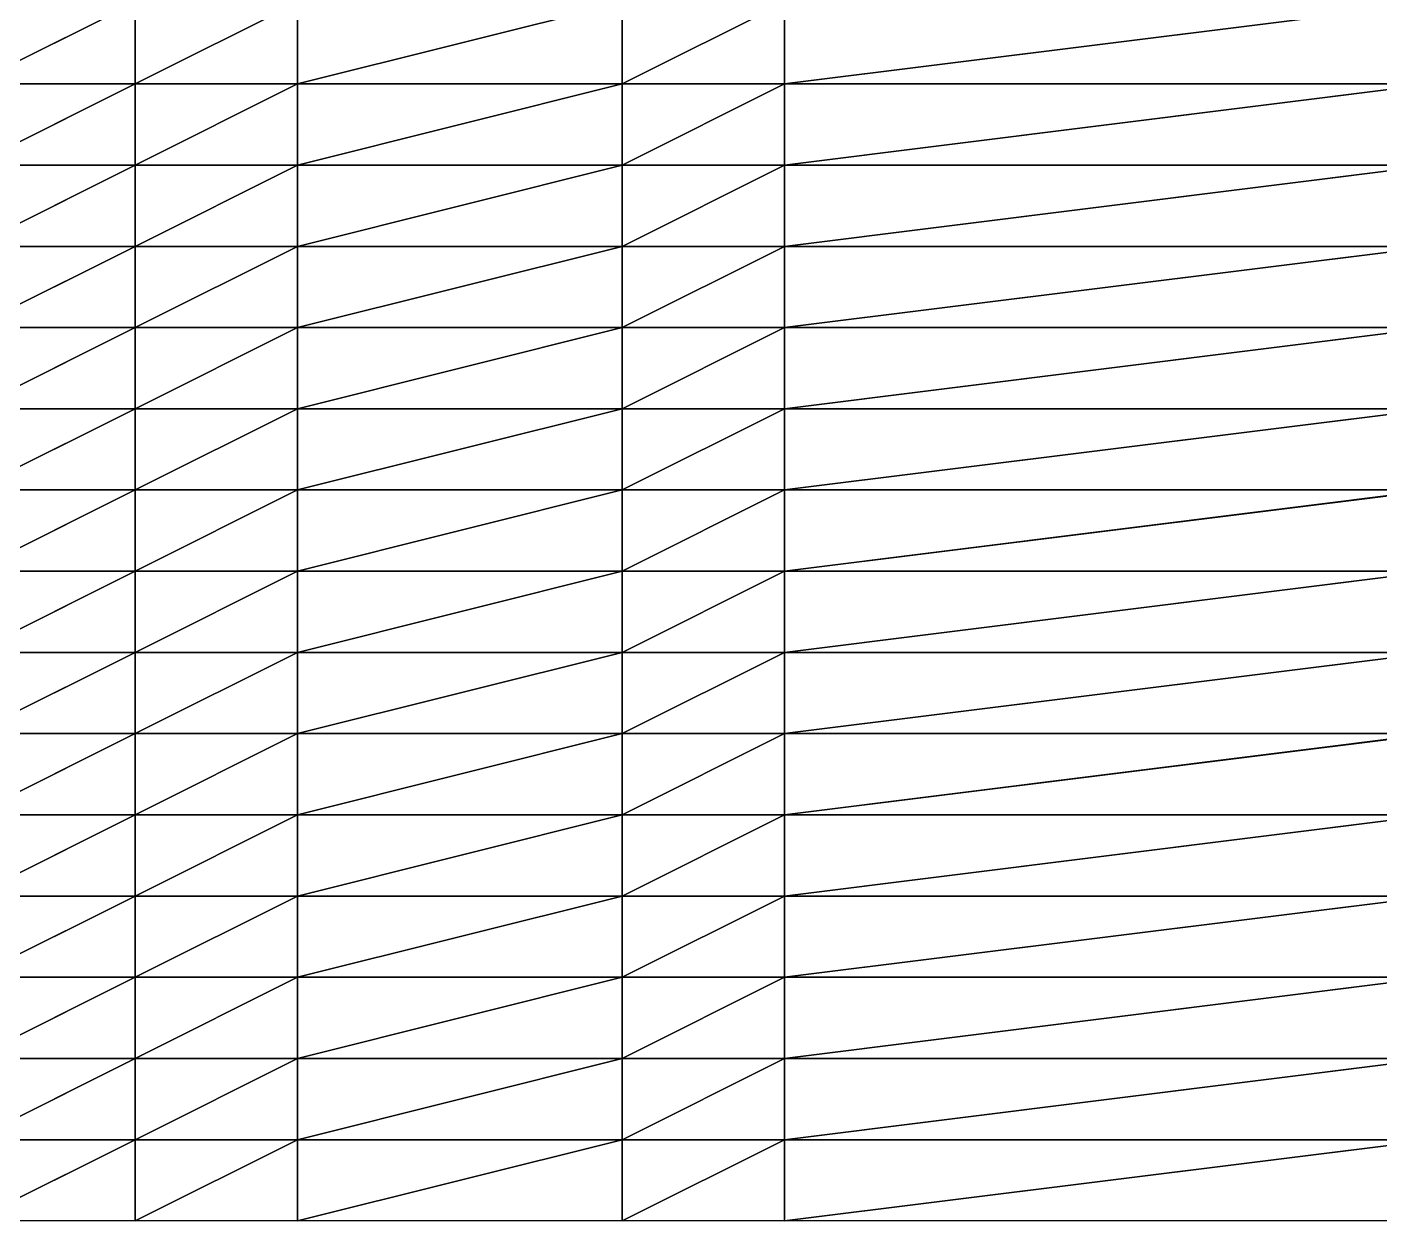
# Model space of a CAD drawing. Header units: metres. Extents: x -2000 to 14750, y -2250 to 1500.
# Drawn here: x 10584 to 12667, y -2250 to -413 of the extents above; entities that cross this region are included whole.
import ezdxf

# ---------------------------------------------------------------- set-up
doc = ezdxf.new("R2010")
doc.units = ezdxf.units.M

msp = doc.modelspace()

# ---------------------------------------------------------------- linework, layer by layer
for p, q in [((10750, -375, -6504.628), (10500, -500, -6492.909)), ((10500, -500, -6492.909), (10750, -375, -6504.628)), ((11000, -375, -6509.9883), (10750, -500, -6507.027)), ((10750, -500, -6507.027), (10750, -375, -6504.628)), ((10750, -500, -6507.027), (11000, -375, -6509.9883)), ((10750, -375, -6504.628), (10750, -500, -6507.027)), ((11500, -375, -6583.7705), (11000, -500, -6504.413)), ((11000, -500, -6504.413), (11000, -375, -6509.9883)), ((11000, -500, -6504.413), (11500, -375, -6583.7705)), ((11000, -375, -6509.9883), (11000, -500, -6504.413)), ((11750, -375, -6574.263), (11500, -500, -6574.506)), ((11500, -500, -6574.506), (11500, -375, -6583.7705)), ((11500, -500, -6574.506), (11750, -375, -6574.263)), ((11500, -375, -6583.7705), (11500, -500, -6574.506)), ((12750, -375, -6520.416), (11750, -500, -6573.8145)), ((11750, -500, -6573.8145), (11750, -375, -6574.263)), ((11750, -500, -6573.8145), (12750, -375, -6520.416)), ((11750, -375, -6574.263), (11750, -500, -6573.8145)), ((10750, -500, -6507.027), (10500, -500, -6492.909)), ((10750, -500, -6507.027), (10500, -625, -6490.7393)), ((10500, -500, -6492.909), (10750, -500, -6507.027)), ((10500, -625, -6490.7393), (10750, -500, -6507.027)), ((11000, -500, -6504.413), (10750, -500, -6507.027)), ((11000, -500, -6504.413), (10750, -625, -6507.75)), ((10750, -625, -6507.75), (10750, -500, -6507.027)), ((10750, -500, -6507.027), (11000, -500, -6504.413)), ((10750, -625, -6507.75), (11000, -500, -6504.413)), ((10750, -500, -6507.027), (10750, -625, -6507.75)), ((11500, -500, -6574.506), (11000, -500, -6504.413)), ((11500, -500, -6574.506), (11000, -625, -6500.6045)), ((11000, -625, -6500.6045), (11000, -500, -6504.413)), ((11000, -500, -6504.413), (11500, -500, -6574.506)), ((11000, -625, -6500.6045), (11500, -500, -6574.506)), ((11000, -500, -6504.413), (11000, -625, -6500.6045)), ((11750, -500, -6573.8145), (11500, -500, -6574.506)), ((11750, -500, -6573.8145), (11500, -625, -6548.2163)), ((11500, -625, -6548.2163), (11500, -500, -6574.506)), ((11500, -500, -6574.506), (11750, -500, -6573.8145)), ((11500, -625, -6548.2163), (11750, -500, -6573.8145)), ((11500, -500, -6574.506), (11500, -625, -6548.2163)), ((12750, -500, -6527.6167), (11750, -500, -6573.8145)), ((12750, -500, -6527.6167), (11750, -625, -6569.965)), ((11750, -625, -6569.965), (11750, -500, -6573.8145)), ((11750, -500, -6573.8145), (12750, -500, -6527.6167)), ((11750, -625, -6569.965), (12750, -500, -6527.6167)), ((11750, -500, -6573.8145), (11750, -625, -6569.965)), ((10750, -625, -6507.75), (10500, -625, -6490.7393)), ((10750, -625, -6507.75), (10500, -750, -6493.7974)), ((10500, -625, -6490.7393), (10750, -625, -6507.75)), ((10500, -750, -6493.7974), (10750, -625, -6507.75)), ((11000, -625, -6500.6045), (10750, -625, -6507.75)), ((11000, -625, -6500.6045), (10750, -750, -6505.8228)), ((10750, -750, -6505.8228), (10750, -625, -6507.75)), ((10750, -625, -6507.75), (11000, -625, -6500.6045)), ((10750, -750, -6505.8228), (11000, -625, -6500.6045)), ((10750, -625, -6507.75), (10750, -750, -6505.8228)), ((11500, -625, -6548.2163), (11000, -625, -6500.6045)), ((11500, -625, -6548.2163), (11000, -750, -6503.726)), ((11000, -750, -6503.726), (11000, -625, -6500.6045)), ((11000, -625, -6500.6045), (11500, -625, -6548.2163)), ((11000, -750, -6503.726), (11500, -625, -6548.2163)), ((11000, -625, -6500.6045), (11000, -750, -6503.726)), ((11750, -625, -6569.965), (11500, -625, -6548.2163)), ((11750, -625, -6569.965), (11500, -750, -6518.0405)), ((11500, -750, -6518.0405), (11500, -625, -6548.2163)), ((11500, -625, -6548.2163), (11750, -625, -6569.965)), ((11500, -750, -6518.0405), (11750, -625, -6569.965)), ((11500, -625, -6548.2163), (11500, -750, -6518.0405)), ((12750, -625, -6527.0996), (11750, -625, -6569.965)), ((12750, -625, -6527.0996), (11750, -750, -6567.305)), ((11750, -750, -6567.305), (11750, -625, -6569.965)), ((11750, -625, -6569.965), (12750, -625, -6527.0996)), ((11750, -750, -6567.305), (12750, -625, -6527.0996)), ((11750, -625, -6569.965), (11750, -750, -6567.305)), ((10750, -750, -6505.8228), (10500, -750, -6493.7974)), ((10750, -750, -6505.8228), (10500, -875, -6493.2847)), ((10500, -750, -6493.7974), (10750, -750, -6505.8228)), ((10500, -875, -6493.2847), (10750, -750, -6505.8228)), ((11000, -750, -6503.726), (10750, -750, -6505.8228)), ((11000, -750, -6503.726), (10750, -875, -6507.8047)), ((10750, -875, -6507.8047), (10750, -750, -6505.8228)), ((10750, -750, -6505.8228), (11000, -750, -6503.726)), ((10750, -875, -6507.8047), (11000, -750, -6503.726)), ((10750, -750, -6505.8228), (10750, -875, -6507.8047)), ((11500, -750, -6518.0405), (11000, -750, -6503.726)), ((11500, -750, -6518.0405), (11000, -875, -6507.164)), ((11000, -875, -6507.164), (11000, -750, -6503.726)), ((11000, -750, -6503.726), (11500, -750, -6518.0405)), ((11000, -875, -6507.164), (11500, -750, -6518.0405)), ((11000, -750, -6503.726), (11000, -875, -6507.164)), ((11750, -750, -6567.305), (11500, -750, -6518.0405)), ((11750, -750, -6567.305), (11500, -875, -6485.5166)), ((11500, -875, -6485.5166), (11500, -750, -6518.0405)), ((11500, -750, -6518.0405), (11750, -750, -6567.305)), ((11500, -875, -6485.5166), (11750, -750, -6567.305)), ((11500, -750, -6518.0405), (11500, -875, -6485.5166)), ((12750, -750, -6520.8604), (11750, -750, -6567.305)), ((12750, -750, -6520.8604), (11750, -875, -6565.149)), ((11750, -875, -6565.149), (11750, -750, -6567.305)), ((11750, -750, -6567.305), (12750, -750, -6520.8604)), ((11750, -875, -6565.149), (12750, -750, -6520.8604)), ((11750, -750, -6567.305), (11750, -875, -6565.149)), ((10750, -875, -6507.8047), (10500, -875, -6493.2847)), ((10750, -875, -6507.8047), (10500, -1000, -6495.3994)), ((10500, -875, -6493.2847), (10750, -875, -6507.8047)), ((10500, -1000, -6495.3994), (10750, -875, -6507.8047)), ((11000, -875, -6507.164), (10750, -875, -6507.8047)), ((11000, -875, -6507.164), (10750, -1000, -6512.3184)), ((10750, -1000, -6512.3184), (10750, -875, -6507.8047)), ((10750, -875, -6507.8047), (11000, -875, -6507.164)), ((10750, -1000, -6512.3184), (11000, -875, -6507.164)), ((10750, -875, -6507.8047), (10750, -1000, -6512.3184)), ((11500, -875, -6485.5166), (11000, -875, -6507.164)), ((11500, -875, -6485.5166), (11000, -1000, -6508.0474)), ((11000, -1000, -6508.0474), (11000, -875, -6507.164)), ((11000, -875, -6507.164), (11500, -875, -6485.5166)), ((11000, -1000, -6508.0474), (11500, -875, -6485.5166)), ((11000, -875, -6507.164), (11000, -1000, -6508.0474)), ((11750, -875, -6565.149), (11500, -875, -6485.5166)), ((11750, -875, -6565.149), (11500, -1000, -6451.701)), ((11500, -1000, -6451.701), (11500, -875, -6485.5166)), ((11500, -875, -6485.5166), (11750, -875, -6565.149)), ((11500, -1000, -6451.701), (11750, -875, -6565.149)), ((11500, -875, -6485.5166), (11500, -1000, -6451.701)), ((12750, -875, -6512.3506), (11750, -875, -6565.149)), ((12750, -875, -6512.3506), (11750, -1000, -6556.566)), ((11750, -1000, -6556.566), (11750, -875, -6565.149)), ((11750, -875, -6565.149), (12750, -875, -6512.3506)), ((11750, -1000, -6556.566), (12750, -875, -6512.3506)), ((11750, -875, -6565.149), (11750, -1000, -6556.566)), ((10750, -1000, -6512.3184), (10500, -1000, -6495.3994)), ((10750, -1000, -6512.3184), (10500, -1125, -6496.5576)), ((10500, -1000, -6495.3994), (10750, -1000, -6512.3184)), ((10500, -1125, -6496.5576), (10750, -1000, -6512.3184)), ((11000, -1000, -6508.0474), (10750, -1000, -6512.3184)), ((11000, -1000, -6508.0474), (10750, -1125, -6517.372)), ((10750, -1125, -6517.372), (10750, -1000, -6512.3184)), ((10750, -1000, -6512.3184), (11000, -1000, -6508.0474)), ((10750, -1125, -6517.372), (11000, -1000, -6508.0474)), ((10750, -1000, -6512.3184), (10750, -1125, -6517.372)), ((11500, -1000, -6451.701), (11000, -1000, -6508.0474)), ((11500, -1000, -6451.701), (11000, -1125, -6510.2266)), ((11000, -1125, -6510.2266), (11000, -1000, -6508.0474)), ((11000, -1000, -6508.0474), (11500, -1000, -6451.701)), ((11000, -1125, -6510.2266), (11500, -1000, -6451.701)), ((11000, -1000, -6508.0474), (11000, -1125, -6510.2266)), ((11750, -1000, -6556.566), (11500, -1000, -6451.701)), ((11750, -1000, -6556.566), (11500, -1125, -6429.2666)), ((11500, -1125, -6429.2666), (11500, -1000, -6451.701)), ((11500, -1000, -6451.701), (11750, -1000, -6556.566)), ((11500, -1125, -6429.2666), (11750, -1000, -6556.566)), ((11500, -1000, -6451.701), (11500, -1125, -6429.2666)), ((12750, -1000, -6506.1157), (11750, -1000, -6556.566)), ((12750, -1000, -6506.1157), (11750, -1125, -6548.6787)), ((11750, -1125, -6548.6787), (11750, -1000, -6556.566)), ((11750, -1000, -6556.566), (12750, -1000, -6506.1157)), ((11750, -1125, -6548.6787), (12750, -1000, -6506.1157)), ((11750, -1000, -6556.566), (11750, -1125, -6548.6787)), ((10750, -1125, -6517.372), (10500, -1125, -6496.5576)), ((10750, -1125, -6517.372), (10500, -1250, -6503.2866)), ((10500, -1125, -6496.5576), (10750, -1125, -6517.372)), ((10500, -1250, -6503.2866), (10750, -1125, -6517.372)), ((11000, -1125, -6510.2266), (10750, -1125, -6517.372)), ((11000, -1125, -6510.2266), (10750, -1250, -6520.9336)), ((10750, -1250, -6520.9336), (10750, -1125, -6517.372)), ((10750, -1125, -6517.372), (11000, -1125, -6510.2266)), ((10750, -1250, -6520.9336), (11000, -1125, -6510.2266)), ((10750, -1125, -6517.372), (10750, -1250, -6520.9336)), ((11500, -1125, -6429.2666), (11000, -1125, -6510.2266)), ((11500, -1125, -6429.2666), (11000, -1250, -6507.7407)), ((11000, -1250, -6507.7407), (11000, -1125, -6510.2266)), ((11000, -1125, -6510.2266), (11500, -1125, -6429.2666)), ((11000, -1250, -6507.7407), (11500, -1125, -6429.2666)), ((11000, -1125, -6510.2266), (11000, -1250, -6507.7407)), ((11750, -1125, -6548.6787), (11500, -1125, -6429.2666)), ((11750, -1125, -6548.6787), (11500, -1250, -6417.1494)), ((11500, -1250, -6417.1494), (11500, -1125, -6429.2666)), ((11500, -1125, -6429.2666), (11750, -1125, -6548.6787)), ((11500, -1250, -6417.1494), (11750, -1125, -6548.6787)), ((11500, -1125, -6429.2666), (11500, -1250, -6417.1494)), ((12750, -1125, -6496.9194), (11750, -1125, -6548.6787)), ((12750, -1125, -6496.9194), (11750, -1250, -6538.585)), ((11750, -1250, -6538.585), (11750, -1125, -6548.6787)), ((11750, -1125, -6548.6787), (12750, -1125, -6496.9194)), ((11750, -1250, -6538.585), (12750, -1125, -6496.9194)), ((11750, -1125, -6548.6787), (11750, -1250, -6538.585)), ((10750, -1250, -6520.9336), (10500, -1250, -6503.2866)), ((10750, -1250, -6520.9336), (10500, -1375, -6503.9873)), ((10500, -1250, -6503.2866), (10750, -1250, -6520.9336)), ((10500, -1375, -6503.9873), (10750, -1250, -6520.9336)), ((11000, -1250, -6507.7407), (10750, -1250, -6520.9336)), ((11000, -1250, -6507.7407), (10750, -1375, -6520.6772)), ((10750, -1375, -6520.6772), (10750, -1250, -6520.9336)), ((10750, -1250, -6520.9336), (11000, -1250, -6507.7407)), ((10750, -1375, -6520.6772), (11000, -1250, -6507.7407)), ((10750, -1250, -6520.9336), (10750, -1375, -6520.6772)), ((11500, -1250, -6417.1494), (11000, -1250, -6507.7407)), ((11500, -1250, -6417.1494), (11000, -1375, -6503.209)), ((11000, -1375, -6503.209), (11000, -1250, -6507.7407)), ((11000, -1250, -6507.7407), (11500, -1250, -6417.1494)), ((11000, -1375, -6503.209), (11500, -1250, -6417.1494)), ((11000, -1250, -6507.7407), (11000, -1375, -6503.209)), ((11750, -1250, -6538.585), (11500, -1250, -6417.1494)), ((11750, -1250, -6538.585), (11500, -1375, -6413.002)), ((11500, -1375, -6413.002), (11500, -1250, -6417.1494)), ((11500, -1250, -6417.1494), (11750, -1250, -6538.585)), ((11500, -1375, -6413.002), (11750, -1250, -6538.585)), ((11500, -1250, -6417.1494), (11500, -1375, -6413.002)), ((12750, -1250, -6488.176), (11750, -1250, -6538.585)), ((12750, -1250, -6488.176), (11750, -1375, -6530.4277)), ((11750, -1375, -6530.4277), (11750, -1250, -6538.585)), ((11750, -1250, -6538.585), (12750, -1250, -6488.176)), ((11750, -1375, -6530.4277), (12750, -1250, -6488.176)), ((11750, -1250, -6538.585), (11750, -1375, -6530.4277)), ((10750, -1375, -6520.6772), (10500, -1375, -6503.9873)), ((10750, -1375, -6520.6772), (10500, -1500, -6505.3237)), ((10500, -1375, -6503.9873), (10750, -1375, -6520.6772)), ((10500, -1500, -6505.3237), (10750, -1375, -6520.6772)), ((11000, -1375, -6503.209), (10750, -1375, -6520.6772)), ((11000, -1375, -6503.209), (10750, -1500, -6517.8984)), ((10750, -1500, -6517.8984), (10750, -1375, -6520.6772)), ((10750, -1375, -6520.6772), (11000, -1375, -6503.209)), ((10750, -1500, -6517.8984), (11000, -1375, -6503.209)), ((10750, -1375, -6520.6772), (10750, -1500, -6517.8984)), ((11500, -1375, -6413.002), (11000, -1375, -6503.209)), ((11500, -1375, -6413.002), (11000, -1500, -6498.6587)), ((11000, -1500, -6498.6587), (11000, -1375, -6503.209)), ((11000, -1375, -6503.209), (11500, -1375, -6413.002)), ((11000, -1500, -6498.6587), (11500, -1375, -6413.002)), ((11000, -1375, -6503.209), (11000, -1500, -6498.6587)), ((11750, -1375, -6530.4277), (11500, -1375, -6413.002)), ((11750, -1375, -6530.4277), (11500, -1500, -6420.0103)), ((11500, -1500, -6420.0103), (11500, -1375, -6413.002)), ((11500, -1375, -6413.002), (11750, -1375, -6530.4277)), ((11500, -1500, -6420.0103), (11750, -1375, -6530.4277)), ((11500, -1375, -6413.002), (11500, -1500, -6420.0103)), ((12750, -1375, -6483.9785), (11750, -1375, -6530.4277)), ((12750, -1375, -6483.9785), (11750, -1500, -6516.4062)), ((11750, -1500, -6516.4062), (11750, -1375, -6530.4277)), ((11750, -1375, -6530.4277), (12750, -1375, -6483.9785)), ((11750, -1500, -6516.4062), (12750, -1375, -6483.9785)), ((11750, -1375, -6530.4277), (11750, -1500, -6516.4062)), ((10750, -1500, -6517.8984), (10500, -1500, -6505.3237)), ((10750, -1500, -6517.8984), (10500, -1625, -6508.0796)), ((10500, -1500, -6505.3237), (10750, -1500, -6517.8984)), ((10500, -1625, -6508.0796), (10750, -1500, -6517.8984)), ((11000, -1500, -6498.6587), (10750, -1500, -6517.8984)), ((11000, -1500, -6498.6587), (10750, -1625, -6511.9478)), ((10750, -1625, -6511.9478), (10750, -1500, -6517.8984)), ((10750, -1500, -6517.8984), (11000, -1500, -6498.6587)), ((10750, -1625, -6511.9478), (11000, -1500, -6498.6587)), ((10750, -1500, -6517.8984), (10750, -1625, -6511.9478)), ((11500, -1500, -6420.0103), (11000, -1500, -6498.6587)), ((11500, -1500, -6420.0103), (11000, -1625, -6495.427)), ((11000, -1625, -6495.427), (11000, -1500, -6498.6587)), ((11000, -1500, -6498.6587), (11500, -1500, -6420.0103)), ((11000, -1625, -6495.427), (11500, -1500, -6420.0103)), ((11000, -1500, -6498.6587), (11000, -1625, -6495.427)), ((11750, -1500, -6516.4062), (11500, -1500, -6420.0103)), ((11750, -1500, -6516.4062), (11500, -1625, -6432.7407)), ((11500, -1625, -6432.7407), (11500, -1500, -6420.0103)), ((11500, -1500, -6420.0103), (11750, -1500, -6516.4062)), ((11500, -1625, -6432.7407), (11750, -1500, -6516.4062)), ((11500, -1500, -6420.0103), (11500, -1625, -6432.7407)), ((12750, -1500, -6484.7153), (11750, -1500, -6516.4062)), ((12750, -1500, -6484.7153), (11750, -1625, -6505.7676)), ((11750, -1625, -6505.7676), (11750, -1500, -6516.4062)), ((11750, -1500, -6516.4062), (12750, -1500, -6484.7153)), ((11750, -1625, -6505.7676), (12750, -1500, -6484.7153)), ((11750, -1500, -6516.4062), (11750, -1625, -6505.7676)), ((10750, -1625, -6511.9478), (10500, -1625, -6508.0796)), ((10750, -1625, -6511.9478), (10500, -1750, -6510.881)), ((10500, -1625, -6508.0796), (10750, -1625, -6511.9478)), ((10500, -1750, -6510.881), (10750, -1625, -6511.9478)), ((11000, -1625, -6495.427), (10750, -1625, -6511.9478)), ((11000, -1625, -6495.427), (10750, -1750, -6507.988)), ((10750, -1750, -6507.988), (10750, -1625, -6511.9478)), ((10750, -1625, -6511.9478), (11000, -1625, -6495.427)), ((10750, -1750, -6507.988), (11000, -1625, -6495.427)), ((10750, -1625, -6511.9478), (10750, -1750, -6507.988)), ((11500, -1625, -6432.7407), (11000, -1625, -6495.427)), ((11500, -1625, -6432.7407), (11000, -1750, -6492.4927)), ((11000, -1750, -6492.4927), (11000, -1625, -6495.427)), ((11000, -1625, -6495.427), (11500, -1625, -6432.7407)), ((11000, -1750, -6492.4927), (11500, -1625, -6432.7407)), ((11000, -1625, -6495.427), (11000, -1750, -6492.4927)), ((11750, -1625, -6505.7676), (11500, -1625, -6432.7407)), ((11750, -1625, -6505.7676), (11500, -1750, -6457.3184)), ((11500, -1750, -6457.3184), (11500, -1625, -6432.7407)), ((11500, -1625, -6432.7407), (11750, -1625, -6505.7676)), ((11500, -1750, -6457.3184), (11750, -1625, -6505.7676)), ((11500, -1625, -6432.7407), (11500, -1750, -6457.3184)), ((12750, -1625, -6491.2935), (11750, -1625, -6505.7676)), ((12750, -1625, -6491.2935), (11750, -1750, -6491.014)), ((11750, -1750, -6491.014), (11750, -1625, -6505.7676)), ((11750, -1625, -6505.7676), (12750, -1625, -6491.2935)), ((11750, -1750, -6491.014), (12750, -1625, -6491.2935)), ((11750, -1625, -6505.7676), (11750, -1750, -6491.014)), ((10750, -1750, -6507.988), (10500, -1750, -6510.881)), ((10750, -1750, -6507.988), (10500, -1875, -6511.545)), ((10500, -1750, -6510.881), (10750, -1750, -6507.988)), ((10500, -1875, -6511.545), (10750, -1750, -6507.988)), ((11000, -1750, -6492.4927), (10750, -1750, -6507.988)), ((11000, -1750, -6492.4927), (10750, -1875, -6503.6714)), ((10750, -1875, -6503.6714), (10750, -1750, -6507.988)), ((10750, -1750, -6507.988), (11000, -1750, -6492.4927)), ((10750, -1875, -6503.6714), (11000, -1750, -6492.4927)), ((10750, -1750, -6507.988), (10750, -1875, -6503.6714)), ((11500, -1750, -6457.3184), (11000, -1750, -6492.4927)), ((11500, -1750, -6457.3184), (11000, -1875, -6491.6826)), ((11000, -1875, -6491.6826), (11000, -1750, -6492.4927)), ((11000, -1750, -6492.4927), (11500, -1750, -6457.3184)), ((11000, -1875, -6491.6826), (11500, -1750, -6457.3184)), ((11000, -1750, -6492.4927), (11000, -1875, -6491.6826)), ((11750, -1750, -6491.014), (11500, -1750, -6457.3184)), ((11750, -1750, -6491.014), (11500, -1875, -6491.1973)), ((11500, -1875, -6491.1973), (11500, -1750, -6457.3184)), ((11500, -1750, -6457.3184), (11750, -1750, -6491.014)), ((11500, -1875, -6491.1973), (11750, -1750, -6491.014)), ((11500, -1750, -6457.3184), (11500, -1875, -6491.1973)), ((12750, -1750, -6499.7026), (11750, -1750, -6491.014)), ((12750, -1750, -6499.7026), (11750, -1875, -6478.7)), ((11750, -1875, -6478.7), (11750, -1750, -6491.014)), ((11750, -1750, -6491.014), (12750, -1750, -6499.7026)), ((11750, -1875, -6478.7), (12750, -1750, -6499.7026)), ((11750, -1750, -6491.014), (11750, -1875, -6478.7)), ((10750, -1875, -6503.6714), (10500, -1875, -6511.545)), ((10750, -1875, -6503.6714), (10500, -2000, -6512.3823)), ((10500, -1875, -6511.545), (10750, -1875, -6503.6714)), ((10500, -2000, -6512.3823), (10750, -1875, -6503.6714)), ((11000, -1875, -6491.6826), (10750, -1875, -6503.6714)), ((11000, -1875, -6491.6826), (10750, -2000, -6500.3984)), ((10750, -2000, -6500.3984), (10750, -1875, -6503.6714)), ((10750, -1875, -6503.6714), (11000, -1875, -6491.6826)), ((10750, -2000, -6500.3984), (11000, -1875, -6491.6826)), ((10750, -1875, -6503.6714), (10750, -2000, -6500.3984)), ((11500, -1875, -6491.1973), (11000, -1875, -6491.6826)), ((11500, -1875, -6491.1973), (11000, -2000, -6497.6016)), ((11000, -2000, -6497.6016), (11000, -1875, -6491.6826)), ((11000, -1875, -6491.6826), (11500, -1875, -6491.1973)), ((11000, -2000, -6497.6016), (11500, -1875, -6491.1973)), ((11000, -1875, -6491.6826), (11000, -2000, -6497.6016)), ((11750, -1875, -6478.7), (11500, -1875, -6491.1973)), ((11750, -1875, -6478.7), (11500, -2000, -6523.0303)), ((11500, -2000, -6523.0303), (11500, -1875, -6491.1973)), ((11500, -1875, -6491.1973), (11750, -1875, -6478.7)), ((11500, -2000, -6523.0303), (11750, -1875, -6478.7)), ((11500, -1875, -6491.1973), (11500, -2000, -6523.0303)), ((12750, -1875, -6501.488), (11750, -1875, -6478.7)), ((12750, -1875, -6501.488), (11750, -2000, -6469.843)), ((11750, -2000, -6469.843), (11750, -1875, -6478.7)), ((11750, -1875, -6478.7), (12750, -1875, -6501.488)), ((11750, -2000, -6469.843), (12750, -1875, -6501.488)), ((11750, -1875, -6478.7), (11750, -2000, -6469.843)), ((10750, -2000, -6500.3984), (10500, -2000, -6512.3823)), ((10750, -2000, -6500.3984), (10500, -2125, -6509.0317)), ((10500, -2000, -6512.3823), (10750, -2000, -6500.3984)), ((10500, -2125, -6509.0317), (10750, -2000, -6500.3984)), ((11000, -2000, -6497.6016), (10750, -2000, -6500.3984)), ((11000, -2000, -6497.6016), (10750, -2125, -6496.887)), ((10750, -2125, -6496.887), (10750, -2000, -6500.3984)), ((10750, -2000, -6500.3984), (11000, -2000, -6497.6016)), ((10750, -2125, -6496.887), (11000, -2000, -6497.6016)), ((10750, -2000, -6500.3984), (10750, -2125, -6496.887)), ((11500, -2000, -6523.0303), (11000, -2000, -6497.6016)), ((11500, -2000, -6523.0303), (11000, -2125, -6501.355)), ((11000, -2125, -6501.355), (11000, -2000, -6497.6016)), ((11000, -2000, -6497.6016), (11500, -2000, -6523.0303)), ((11000, -2125, -6501.355), (11500, -2000, -6523.0303)), ((11000, -2000, -6497.6016), (11000, -2125, -6501.355)), ((11750, -2000, -6469.843), (11500, -2000, -6523.0303)), ((11750, -2000, -6469.843), (11500, -2125, -6553.3706)), ((11500, -2125, -6553.3706), (11500, -2000, -6523.0303)), ((11500, -2000, -6523.0303), (11750, -2000, -6469.843)), ((11500, -2125, -6553.3706), (11750, -2000, -6469.843)), ((11500, -2000, -6523.0303), (11500, -2125, -6553.3706)), ((12750, -2000, -6497.629), (11750, -2000, -6469.843)), ((12750, -2000, -6497.629), (11750, -2125, -6459.424)), ((11750, -2125, -6459.424), (11750, -2000, -6469.843)), ((11750, -2000, -6469.843), (12750, -2000, -6497.629)), ((11750, -2125, -6459.424), (12750, -2000, -6497.629)), ((11750, -2000, -6469.843), (11750, -2125, -6459.424)), ((10750, -2125, -6496.887), (10500, -2125, -6509.0317)), ((10750, -2125, -6496.887), (10500, -2250, -6506.8022)), ((10500, -2125, -6509.0317), (10750, -2125, -6496.887)), ((10500, -2250, -6506.8022), (10750, -2125, -6496.887)), ((11000, -2125, -6501.355), (10750, -2125, -6496.887)), ((11000, -2125, -6501.355), (10750, -2250, -6488.748)), ((10750, -2250, -6488.748), (10750, -2125, -6496.887)), ((10750, -2125, -6496.887), (11000, -2125, -6501.355)), ((10750, -2250, -6488.748), (11000, -2125, -6501.355)), ((10750, -2125, -6496.887), (10750, -2250, -6488.748)), ((11500, -2125, -6553.3706), (11000, -2125, -6501.355)), ((11500, -2125, -6553.3706), (11000, -2250, -6501.0757)), ((11000, -2250, -6501.0757), (11000, -2125, -6501.355)), ((11000, -2125, -6501.355), (11500, -2125, -6553.3706)), ((11000, -2250, -6501.0757), (11500, -2125, -6553.3706)), ((11000, -2125, -6501.355), (11000, -2250, -6501.0757)), ((11750, -2125, -6459.424), (11500, -2125, -6553.3706)), ((11750, -2125, -6459.424), (11500, -2250, -6576.689)), ((11500, -2250, -6576.689), (11500, -2125, -6553.3706)), ((11500, -2125, -6553.3706), (11750, -2125, -6459.424)), ((11500, -2250, -6576.689), (11750, -2125, -6459.424)), ((11500, -2125, -6553.3706), (11500, -2250, -6576.689)), ((12750, -2125, -6491.705), (11750, -2125, -6459.424)), ((12750, -2125, -6491.705), (11750, -2250, -6453.9995)), ((11750, -2250, -6453.9995), (11750, -2125, -6459.424)), ((11750, -2125, -6459.424), (12750, -2125, -6491.705)), ((11750, -2250, -6453.9995), (12750, -2125, -6491.705)), ((11750, -2125, -6459.424), (11750, -2250, -6453.9995)), ((10750, -2250, -6488.748), (10500, -2250, -6506.8022)), ((11000, -2250, -6501.0757), (10750, -2250, -6488.748)), ((11500, -2250, -6576.689), (11000, -2250, -6501.0757)), ((11750, -2250, -6453.9995), (11500, -2250, -6576.689)), ((12750, -2250, -6489.3706), (11750, -2250, -6453.9995))]:
    msp.add_line(p, q)
for points in [[(10750, -375, -6504.628), (10500, -500, -6492.909), (10500, -375, -6500.3203), (10500, -374.9999, -6500.3203)], [(10500, -500, -6492.909), (10750, -375, -6504.628), (10750, -500, -6507.027), (10750, -499.9999, -6507.027)], [(11000, -375, -6509.9883), (10750, -500, -6507.027), (10750, -375, -6504.628), (10750, -374.9999, -6504.628)], [(10750, -500, -6507.027), (11000, -375, -6509.9883), (11000, -500, -6504.413), (11000, -499.9999, -6504.413)], [(11500, -375, -6583.7705), (11000, -500, -6504.413), (11000, -375, -6509.9883), (11000, -374.9999, -6509.9883)], [(11000, -500, -6504.413), (11500, -375, -6583.7705), (11500, -500, -6574.506), (11500, -499.9999, -6574.506)], [(11750, -375, -6574.263), (11500, -500, -6574.506), (11500, -375, -6583.7705), (11500, -374.9999, -6583.7705)], [(11500, -500, -6574.506), (11750, -375, -6574.263), (11750, -500, -6573.8145), (11750, -499.9999, -6573.8145)], [(12750, -375, -6520.416), (11750, -500, -6573.8145), (11750, -375, -6574.263), (11750, -374.9999, -6574.263)], [(11750, -500, -6573.8145), (12750, -375, -6520.416), (12750, -500, -6527.6167), (12750, -499.9999, -6527.6167)], [(10750, -500, -6507.027), (10500, -625, -6490.7393), (10500, -500, -6492.909), (10500, -499.9999, -6492.909)], [(10500, -625, -6490.7393), (10750, -500, -6507.027), (10750, -625, -6507.75), (10750, -624.9999, -6507.75)], [(11000, -500, -6504.413), (10750, -625, -6507.75), (10750, -500, -6507.027), (10750, -499.9999, -6507.027)], [(10750, -625, -6507.75), (11000, -500, -6504.413), (11000, -625, -6500.6045), (11000, -624.9999, -6500.6045)], [(11500, -500, -6574.506), (11000, -625, -6500.6045), (11000, -500, -6504.413), (11000, -499.9999, -6504.413)], [(11000, -625, -6500.6045), (11500, -500, -6574.506), (11500, -625, -6548.2163), (11500, -624.9999, -6548.2163)], [(11750, -500, -6573.8145), (11500, -625, -6548.2163), (11500, -500, -6574.506), (11500, -499.9999, -6574.506)], [(11500, -625, -6548.2163), (11750, -500, -6573.8145), (11750, -625, -6569.965), (11750, -624.9999, -6569.965)], [(12750, -500, -6527.6167), (11750, -625, -6569.965), (11750, -500, -6573.8145), (11750, -499.9999, -6573.8145)], [(11750, -625, -6569.965), (12750, -500, -6527.6167), (12750, -625, -6527.0996), (12750, -624.9999, -6527.0996)], [(10750, -625, -6507.75), (10500, -750, -6493.7974), (10500, -625, -6490.7393), (10500, -624.9999, -6490.7393)], [(10500, -750, -6493.7974), (10750, -625, -6507.75), (10750, -750, -6505.8228), (10750, -749.9999, -6505.8228)], [(11000, -625, -6500.6045), (10750, -750, -6505.8228), (10750, -625, -6507.75), (10750, -624.9999, -6507.75)], [(10750, -750, -6505.8228), (11000, -625, -6500.6045), (11000, -750, -6503.726), (11000, -749.9999, -6503.726)], [(11500, -625, -6548.2163), (11000, -750, -6503.726), (11000, -625, -6500.6045), (11000, -624.9999, -6500.6045)], [(11000, -750, -6503.726), (11500, -625, -6548.2163), (11500, -750, -6518.0405), (11500, -749.9999, -6518.0405)], [(11750, -625, -6569.965), (11500, -750, -6518.0405), (11500, -625, -6548.2163), (11500, -624.9999, -6548.2163)], [(11500, -750, -6518.0405), (11750, -625, -6569.965), (11750, -750, -6567.305), (11750, -749.9999, -6567.305)], [(12750, -625, -6527.0996), (11750, -750, -6567.305), (11750, -625, -6569.965), (11750, -624.9999, -6569.965)], [(11750, -750, -6567.305), (12750, -625, -6527.0996), (12750, -750, -6520.8604), (12750, -749.9999, -6520.8604)], [(10750, -750, -6505.8228), (10500, -875, -6493.2847), (10500, -750, -6493.7974), (10500, -749.9999, -6493.7974)], [(10500, -875, -6493.2847), (10750, -750, -6505.8228), (10750, -875, -6507.8047), (10750, -874.9999, -6507.8047)], [(11000, -750, -6503.726), (10750, -875, -6507.8047), (10750, -750, -6505.8228), (10750, -749.9999, -6505.8228)], [(10750, -875, -6507.8047), (11000, -750, -6503.726), (11000, -875, -6507.164), (11000, -874.9999, -6507.164)], [(11500, -750, -6518.0405), (11000, -875, -6507.164), (11000, -750, -6503.726), (11000, -749.9999, -6503.726)], [(11000, -875, -6507.164), (11500, -750, -6518.0405), (11500, -875, -6485.5166), (11500, -874.9999, -6485.5166)], [(11750, -750, -6567.305), (11500, -875, -6485.5166), (11500, -750, -6518.0405), (11500, -749.9999, -6518.0405)], [(11500, -875, -6485.5166), (11750, -750, -6567.305), (11750, -875, -6565.149), (11750, -874.9999, -6565.149)], [(12750, -750, -6520.8604), (11750, -875, -6565.149), (11750, -750, -6567.305), (11750, -749.9999, -6567.305)], [(11750, -875, -6565.149), (12750, -750, -6520.8604), (12750, -875, -6512.3506), (12750, -874.9999, -6512.3506)], [(10750, -875, -6507.8047), (10500, -1000, -6495.3994), (10500, -875, -6493.2847), (10500, -874.9999, -6493.2847)], [(10500, -1000, -6495.3994), (10750, -875, -6507.8047), (10750, -1000, -6512.3184), (10750, -999.9999, -6512.3184)], [(11000, -875, -6507.164), (10750, -1000, -6512.3184), (10750, -875, -6507.8047), (10750, -874.9999, -6507.8047)], [(10750, -1000, -6512.3184), (11000, -875, -6507.164), (11000, -1000, -6508.0474), (11000, -999.9999, -6508.0474)], [(11500, -875, -6485.5166), (11000, -1000, -6508.0474), (11000, -875, -6507.164), (11000, -874.9999, -6507.164)], [(11000, -1000, -6508.0474), (11500, -875, -6485.5166), (11500, -1000, -6451.701), (11500, -999.9999, -6451.701)], [(11750, -875, -6565.149), (11500, -1000, -6451.701), (11500, -875, -6485.5166), (11500, -874.9999, -6485.5166)], [(11500, -1000, -6451.701), (11750, -875, -6565.149), (11750, -1000, -6556.566), (11750, -999.9999, -6556.566)], [(12750, -875, -6512.3506), (11750, -1000, -6556.566), (11750, -875, -6565.149), (11750, -874.9999, -6565.149)], [(11750, -1000, -6556.566), (12750, -875, -6512.3506), (12750, -1000, -6506.1157), (12750, -999.9999, -6506.1157)], [(10750, -1000, -6512.3184), (10500, -1125, -6496.5576), (10500, -1000, -6495.3994), (10500, -999.9999, -6495.3994)], [(10500, -1125, -6496.5576), (10750, -1000, -6512.3184), (10750, -1125, -6517.372), (10750, -1124.9999, -6517.372)], [(11000, -1000, -6508.0474), (10750, -1125, -6517.372), (10750, -1000, -6512.3184), (10750, -999.9999, -6512.3184)], [(10750, -1125, -6517.372), (11000, -1000, -6508.0474), (11000, -1125, -6510.2266), (11000, -1124.9999, -6510.2266)], [(11500, -1000, -6451.701), (11000, -1125, -6510.2266), (11000, -1000, -6508.0474), (11000, -999.9999, -6508.0474)], [(11000, -1125, -6510.2266), (11500, -1000, -6451.701), (11500, -1125, -6429.2666), (11500, -1124.9999, -6429.2666)], [(11750, -1000, -6556.566), (11500, -1125, -6429.2666), (11500, -1000, -6451.701), (11500, -999.9999, -6451.701)], [(11500, -1125, -6429.2666), (11750, -1000, -6556.566), (11750, -1125, -6548.6787), (11750, -1124.9999, -6548.6787)], [(12750, -1000, -6506.1157), (11750, -1125, -6548.6787), (11750, -1000, -6556.566), (11750, -999.9999, -6556.566)], [(11750, -1125, -6548.6787), (12750, -1000, -6506.1157), (12750, -1125, -6496.9194), (12750, -1124.9999, -6496.9194)], [(10750, -1125, -6517.372), (10500, -1250, -6503.2866), (10500, -1125, -6496.5576), (10500, -1124.9999, -6496.5576)], [(10500, -1250, -6503.2866), (10750, -1125, -6517.372), (10750, -1250, -6520.9336), (10750, -1249.9999, -6520.9336)], [(11000, -1125, -6510.2266), (10750, -1250, -6520.9336), (10750, -1125, -6517.372), (10750, -1124.9999, -6517.372)], [(10750, -1250, -6520.9336), (11000, -1125, -6510.2266), (11000, -1250, -6507.7407), (11000, -1249.9999, -6507.7407)], [(11500, -1125, -6429.2666), (11000, -1250, -6507.7407), (11000, -1125, -6510.2266), (11000, -1124.9999, -6510.2266)], [(11000, -1250, -6507.7407), (11500, -1125, -6429.2666), (11500, -1250, -6417.1494), (11500, -1249.9999, -6417.1494)], [(11750, -1125, -6548.6787), (11500, -1250, -6417.1494), (11500, -1125, -6429.2666), (11500, -1124.9999, -6429.2666)], [(11500, -1250, -6417.1494), (11750, -1125, -6548.6787), (11750, -1250, -6538.585), (11750, -1249.9999, -6538.585)], [(12750, -1125, -6496.9194), (11750, -1250, -6538.585), (11750, -1125, -6548.6787), (11750, -1124.9999, -6548.6787)], [(11750, -1250, -6538.585), (12750, -1125, -6496.9194), (12750, -1250, -6488.176), (12750, -1249.9999, -6488.176)], [(10750, -1250, -6520.9336), (10500, -1375, -6503.9873), (10500, -1250, -6503.2866), (10500, -1249.9999, -6503.2866)], [(10500, -1375, -6503.9873), (10750, -1250, -6520.9336), (10750, -1375, -6520.6772), (10750, -1374.9999, -6520.6772)], [(11000, -1250, -6507.7407), (10750, -1375, -6520.6772), (10750, -1250, -6520.9336), (10750, -1249.9999, -6520.9336)], [(10750, -1375, -6520.6772), (11000, -1250, -6507.7407), (11000, -1375, -6503.209), (11000, -1374.9999, -6503.209)], [(11500, -1250, -6417.1494), (11000, -1375, -6503.209), (11000, -1250, -6507.7407), (11000, -1249.9999, -6507.7407)], [(11000, -1375, -6503.209), (11500, -1250, -6417.1494), (11500, -1375, -6413.002), (11500, -1374.9999, -6413.002)], [(11750, -1250, -6538.585), (11500, -1375, -6413.002), (11500, -1250, -6417.1494), (11500, -1249.9999, -6417.1494)], [(11500, -1375, -6413.002), (11750, -1250, -6538.585), (11750, -1375, -6530.4277), (11750, -1374.9999, -6530.4277)], [(12750, -1250, -6488.176), (11750, -1375, -6530.4277), (11750, -1250, -6538.585), (11750, -1249.9999, -6538.585)], [(11750, -1375, -6530.4277), (12750, -1250, -6488.176), (12750, -1375, -6483.9785), (12750, -1374.9999, -6483.9785)], [(10750, -1375, -6520.6772), (10500, -1500, -6505.3237), (10500, -1375, -6503.9873), (10500, -1374.9999, -6503.9873)], [(10500, -1500, -6505.3237), (10750, -1375, -6520.6772), (10750, -1500, -6517.8984), (10750, -1499.9999, -6517.8984)], [(11000, -1375, -6503.209), (10750, -1500, -6517.8984), (10750, -1375, -6520.6772), (10750, -1374.9999, -6520.6772)], [(10750, -1500, -6517.8984), (11000, -1375, -6503.209), (11000, -1500, -6498.6587), (11000, -1499.9999, -6498.6587)], [(11500, -1375, -6413.002), (11000, -1500, -6498.6587), (11000, -1375, -6503.209), (11000, -1374.9999, -6503.209)], [(11000, -1500, -6498.6587), (11500, -1375, -6413.002), (11500, -1500, -6420.0103), (11500, -1499.9999, -6420.0103)], [(11750, -1375, -6530.4277), (11500, -1500, -6420.0103), (11500, -1375, -6413.002), (11500, -1374.9999, -6413.002)], [(11500, -1500, -6420.0103), (11750, -1375, -6530.4277), (11750, -1500, -6516.4062), (11750, -1499.9999, -6516.4062)], [(12750, -1375, -6483.9785), (11750, -1500, -6516.4062), (11750, -1375, -6530.4277), (11750, -1374.9999, -6530.4277)], [(11750, -1500, -6516.4062), (12750, -1375, -6483.9785), (12750, -1500, -6484.7153), (12750, -1499.9999, -6484.7153)], [(10750, -1500, -6517.8984), (10500, -1625, -6508.0796), (10500, -1500, -6505.3237), (10500, -1499.9999, -6505.3237)], [(10500, -1625, -6508.0796), (10750, -1500, -6517.8984), (10750, -1625, -6511.9478), (10750, -1624.9999, -6511.9478)], [(11000, -1500, -6498.6587), (10750, -1625, -6511.9478), (10750, -1500, -6517.8984), (10750, -1499.9999, -6517.8984)], [(10750, -1625, -6511.9478), (11000, -1500, -6498.6587), (11000, -1625, -6495.427), (11000, -1624.9999, -6495.427)], [(11500, -1500, -6420.0103), (11000, -1625, -6495.427), (11000, -1500, -6498.6587), (11000, -1499.9999, -6498.6587)], [(11000, -1625, -6495.427), (11500, -1500, -6420.0103), (11500, -1625, -6432.7407), (11500, -1624.9999, -6432.7407)], [(11750, -1500, -6516.4062), (11500, -1625, -6432.7407), (11500, -1500, -6420.0103), (11500, -1499.9999, -6420.0103)], [(11500, -1625, -6432.7407), (11750, -1500, -6516.4062), (11750, -1625, -6505.7676), (11750, -1624.9999, -6505.7676)], [(12750, -1500, -6484.7153), (11750, -1625, -6505.7676), (11750, -1500, -6516.4062), (11750, -1499.9999, -6516.4062)], [(11750, -1625, -6505.7676), (12750, -1500, -6484.7153), (12750, -1625, -6491.2935), (12750, -1624.9999, -6491.2935)], [(10750, -1625, -6511.9478), (10500, -1750, -6510.881), (10500, -1625, -6508.0796), (10500, -1624.9999, -6508.0796)], [(10500, -1750, -6510.881), (10750, -1625, -6511.9478), (10750, -1750, -6507.988), (10750, -1749.9999, -6507.988)], [(11000, -1625, -6495.427), (10750, -1750, -6507.988), (10750, -1625, -6511.9478), (10750, -1624.9999, -6511.9478)], [(10750, -1750, -6507.988), (11000, -1625, -6495.427), (11000, -1750, -6492.4927), (11000, -1749.9999, -6492.4927)], [(11500, -1625, -6432.7407), (11000, -1750, -6492.4927), (11000, -1625, -6495.427), (11000, -1624.9999, -6495.427)], [(11000, -1750, -6492.4927), (11500, -1625, -6432.7407), (11500, -1750, -6457.3184), (11500, -1749.9999, -6457.3184)], [(11750, -1625, -6505.7676), (11500, -1750, -6457.3184), (11500, -1625, -6432.7407), (11500, -1624.9999, -6432.7407)], [(11500, -1750, -6457.3184), (11750, -1625, -6505.7676), (11750, -1750, -6491.014), (11750, -1749.9999, -6491.014)], [(12750, -1625, -6491.2935), (11750, -1750, -6491.014), (11750, -1625, -6505.7676), (11750, -1624.9999, -6505.7676)], [(11750, -1750, -6491.014), (12750, -1625, -6491.2935), (12750, -1750, -6499.7026), (12750, -1749.9999, -6499.7026)], [(10750, -1750, -6507.988), (10500, -1875, -6511.545), (10500, -1750, -6510.881), (10500, -1749.9999, -6510.881)], [(10500, -1875, -6511.545), (10750, -1750, -6507.988), (10750, -1875, -6503.6714), (10750, -1874.9999, -6503.6714)], [(11000, -1750, -6492.4927), (10750, -1875, -6503.6714), (10750, -1750, -6507.988), (10750, -1749.9999, -6507.988)], [(10750, -1875, -6503.6714), (11000, -1750, -6492.4927), (11000, -1875, -6491.6826), (11000, -1874.9999, -6491.6826)], [(11500, -1750, -6457.3184), (11000, -1875, -6491.6826), (11000, -1750, -6492.4927), (11000, -1749.9999, -6492.4927)], [(11000, -1875, -6491.6826), (11500, -1750, -6457.3184), (11500, -1875, -6491.1973), (11500, -1874.9999, -6491.1973)], [(11750, -1750, -6491.014), (11500, -1875, -6491.1973), (11500, -1750, -6457.3184), (11500, -1749.9999, -6457.3184)], [(11500, -1875, -6491.1973), (11750, -1750, -6491.014), (11750, -1875, -6478.7), (11750, -1874.9999, -6478.7)], [(12750, -1750, -6499.7026), (11750, -1875, -6478.7), (11750, -1750, -6491.014), (11750, -1749.9999, -6491.014)], [(11750, -1875, -6478.7), (12750, -1750, -6499.7026), (12750, -1875, -6501.488), (12750, -1874.9999, -6501.488)], [(10750, -1875, -6503.6714), (10500, -2000, -6512.3823), (10500, -1875, -6511.545), (10500, -1874.9999, -6511.545)], [(10500, -2000, -6512.3823), (10750, -1875, -6503.6714), (10750, -2000, -6500.3984), (10750, -1999.9999, -6500.3984)], [(11000, -1875, -6491.6826), (10750, -2000, -6500.3984), (10750, -1875, -6503.6714), (10750, -1874.9999, -6503.6714)], [(10750, -2000, -6500.3984), (11000, -1875, -6491.6826), (11000, -2000, -6497.6016), (11000, -1999.9999, -6497.6016)], [(11500, -1875, -6491.1973), (11000, -2000, -6497.6016), (11000, -1875, -6491.6826), (11000, -1874.9999, -6491.6826)], [(11000, -2000, -6497.6016), (11500, -1875, -6491.1973), (11500, -2000, -6523.0303), (11500, -1999.9999, -6523.0303)], [(11750, -1875, -6478.7), (11500, -2000, -6523.0303), (11500, -1875, -6491.1973), (11500, -1874.9999, -6491.1973)], [(11500, -2000, -6523.0303), (11750, -1875, -6478.7), (11750, -2000, -6469.843), (11750, -1999.9999, -6469.843)], [(12750, -1875, -6501.488), (11750, -2000, -6469.843), (11750, -1875, -6478.7), (11750, -1874.9999, -6478.7)], [(11750, -2000, -6469.843), (12750, -1875, -6501.488), (12750, -2000, -6497.629), (12750, -1999.9999, -6497.629)], [(10750, -2000, -6500.3984), (10500, -2125, -6509.0317), (10500, -2000, -6512.3823), (10500, -1999.9999, -6512.3823)], [(10500, -2125, -6509.0317), (10750, -2000, -6500.3984), (10750, -2125, -6496.887)], [(11000, -2000, -6497.6016), (10750, -2125, -6496.887), (10750, -2000, -6500.3984), (10750, -1999.9999, -6500.3984)], [(10750, -2125, -6496.887), (11000, -2000, -6497.6016), (11000, -2125, -6501.355)], [(11500, -2000, -6523.0303), (11000, -2125, -6501.355), (11000, -2000, -6497.6016), (11000, -1999.9999, -6497.6016)], [(11000, -2125, -6501.355), (11500, -2000, -6523.0303), (11500, -2125, -6553.3706)], [(11750, -2000, -6469.843), (11500, -2125, -6553.3706), (11500, -2000, -6523.0303), (11500, -1999.9999, -6523.0303)], [(11500, -2125, -6553.3706), (11750, -2000, -6469.843), (11750, -2125, -6459.424)], [(12750, -2000, -6497.629), (11750, -2125, -6459.424), (11750, -2000, -6469.843), (11750, -1999.9999, -6469.843)], [(11750, -2125, -6459.424), (12750, -2000, -6497.629), (12750, -2125, -6491.705)], [(10750, -2125, -6496.887), (10500, -2250, -6506.8022), (10500, -2125, -6509.0317)], [(10500, -2250, -6506.8022), (10750, -2125, -6496.887), (10750, -2250, -6488.748)], [(11000, -2125, -6501.355), (10750, -2250, -6488.748), (10750, -2125, -6496.887)], [(10750, -2250, -6488.748), (11000, -2125, -6501.355), (11000, -2250, -6501.0757)], [(11500, -2125, -6553.3706), (11000, -2250, -6501.0757), (11000, -2125, -6501.355)], [(11000, -2250, -6501.0757), (11500, -2125, -6553.3706), (11500, -2250, -6576.689)], [(11750, -2125, -6459.424), (11500, -2250, -6576.689), (11500, -2125, -6553.3706)], [(11500, -2250, -6576.689), (11750, -2125, -6459.424), (11750, -2250, -6453.9995)], [(12750, -2125, -6491.705), (11750, -2250, -6453.9995), (11750, -2125, -6459.424)], [(11750, -2250, -6453.9995), (12750, -2125, -6491.705), (12750, -2250, -6489.3706)]]:
    msp.add_3dface(points)

doc.saveas('drawing.dxf')
